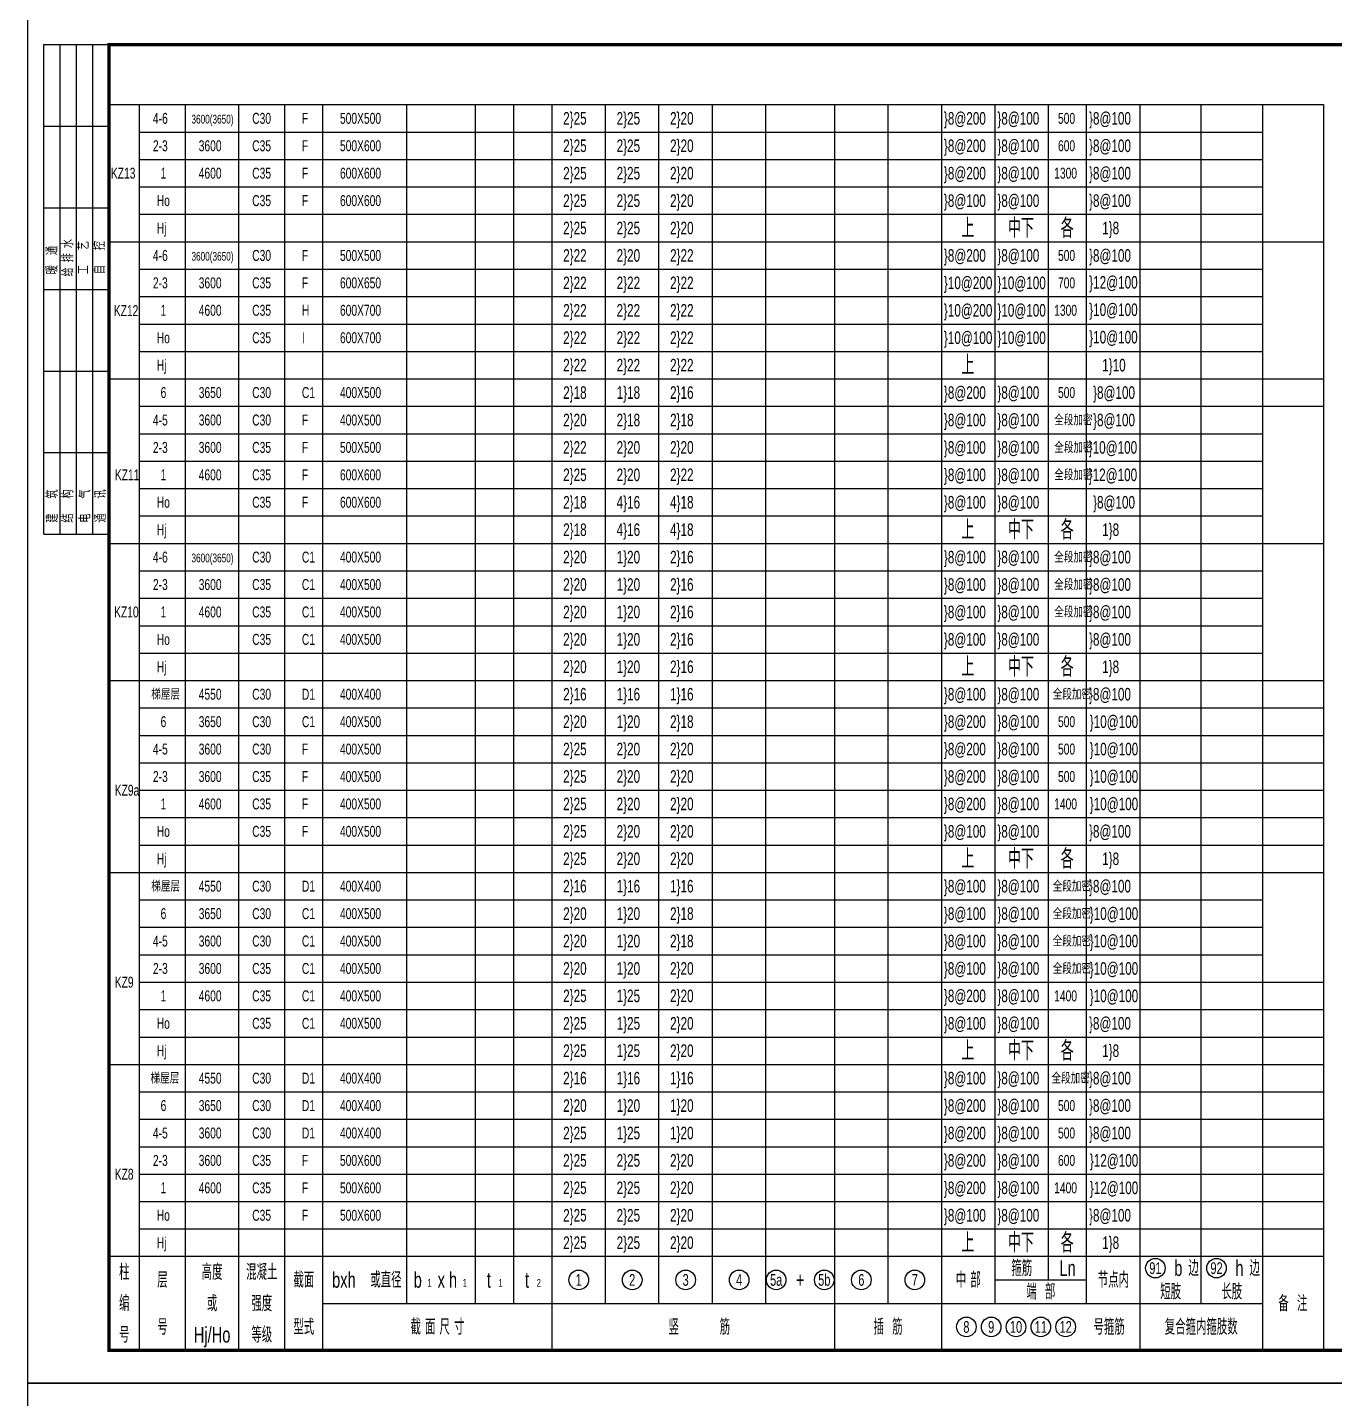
# Model space of a CAD drawing. Extents: x 299218 to 746073, y -331171 to -40619.
# Drawn here: x 385752 to 425799, y -132397 to -90397 of the extents above; entities that cross this region are included whole.
import ezdxf
from ezdxf.enums import TextEntityAlignment as Align

# ---------------------------------------------------------------- set-up
doc = ezdxf.new("R2010")
doc.units = 0
doc.header["$LTSCALE"] = 1000
doc.header["$MEASUREMENT"] = 0
for name, color, linetype in [('PUB_TITLE', 4, 'Continuous'), ('剪力墙柱其它', 1, 'Continuous'), ('柱线', 2, 'Continuous'), ('柱表', 7, 'Continuous'), ('柱表字串', 7, 'Continuous')]:
    doc.layers.add(name, color=color, linetype=linetype)
doc.styles.add('GS_Rein', font='GS_TXT.shx', dxfattribs={"width": 0.7, "bigfont": 'GS_HZTXT.shx'})
doc.styles.get("Standard").update_dxf_attribs({"font": 'gbenor.shx', "bigfont": 'gbcbig.shx'})

# ---------------------------------------------------------------- blocks, each defined once
blk = doc.blocks.new('$titleblk$00000095')
for p, q in [((-150, 20), (-150, 0)), ((-150, 20), (0, 20)), ((-125, 20), (-125, 0)), ((-100, 20), (-100, 0)), ((-75, 20), (-75, 0)), ((-75, 20), (-75, 0)), ((-50, 20), (-50, 0)), ((-25, 20), (-25, 0)), ((0, 20), (0, 0)), ((-150, 15), (-75, 15)), ((-75, 15), (0, 15)), ((-150, 10), (-75, 10)), ((-75, 10), (0, 10)), ((-150, 5), (-75, 5)), ((-75, 5), (0, 5))]:
    blk.add_line(p, q)
at = {"width": 0.8}
for s, p in [('建   筑', (-146.45, 15.65)), ('暖  通', (-70.35, 15.73)), ('结   构', (-146.45, 10.91)), ('给 排 水', (-71.03, 10.9)), ('电   气', (-146.45, 5.65)), ('工   艺', (-70.35, 6.13)), ('通   讯', (-146.45, 0.88)), ('自   控', (-70.35, 1.24))]:
    blk.add_text(s, height=3.509, dxfattribs=at).set_placement(p)

msp = doc.modelspace()

# ---------------------------------------------------------------- linework, layer by layer
for p, q in [((389187.6, -130922.2), (389187.6, -92762.2)), ((390591.6, -130922.2), (390591.6, -92762.2)), ((392229.6, -130922.2), (392229.6, -92762.2)), ((393633.6, -130922.2), (393633.7, -92762.2)), ((394803.6, -130922.2), (394803.6, -92762.2)), ((397377.6, -129482.2), (397377.6, -92762.2)), ((399483.6, -129482.2), (399483.6, -92762.2)), ((400653.6, -129482.2), (400653.6, -92762.2)), ((401823.6, -130922.2), (401823.6, -92762.2)), ((403461.6, -129482.2), (403461.6, -92762.2)), ((405099.6, -129482.2), (405099.6, -92762.2)), ((406737.6, -129482.2), (406737.6, -92762.2)), ((408375.6, -129482.2), (408375.6, -92762.2)), ((410481.6, -92762.2), (410481.6, -130922.2)), ((412119.6, -129482.2), (412119.6, -92762.2)), ((413757.6, -92762.2), (413757.6, -130922.2)), ((415395.6, -129482.2), (415395.6, -92762.2)), ((417033.6, -128762.2), (417033.6, -92762.2)), ((418203.6, -129482.2), (418203.6, -92762.2)), ((419841.6, -130922.2), (419841.6, -92762.2)), ((421713.6, -129482.2), (421713.6, -92762.2)), ((423585.6, -92762.2), (423585.6, -130922.2)), ((425457.6, -92762.2), (425457.6, -130922.2))]:
    msp.add_line(p, q)
at = {"layer": 'PUB_TITLE'}
for points in [[(385751.6, -131922.2), (460051.6, -131922.2), (460051.6, -89922.2), (385751.6, -89922.2)], [(385751.6, -173922.2), (460051.6, -173922.2), (460051.6, -131922.2), (385751.6, -131922.2)]]:
    msp.add_lwpolyline(points, close=True, dxfattribs=at)
at = {"layer": 'PUB_TITLE', "const_width": 100}
msp.add_lwpolyline([(388251.6, -130922.2), (459051.6, -130922.2), (459051.6, -90922.2), (388251.6, -90922.2)], close=True, dxfattribs=at)
at = {"layer": '剪力墙柱其它', "color": 6}
for p, q in [((388251.6, -92762.2), (425457.6, -92762.2)), ((388251.6, -96962.2), (425457.6, -96962.2)), ((388251.6, -101162.2), (425457.6, -101162.2)), ((388251.6, -106202.2), (425457.6, -106202.2)), ((388251.6, -110402.2), (425457.6, -110402.2)), ((388251.6, -116282.2), (425457.6, -116282.2)), ((388251.6, -122162.2), (425457.6, -122162.2))]:
    msp.add_line(p, q, dxfattribs=at)
at = {"layer": '柱线'}
for p, q in [((389187.6, -93602.2), (423585.6, -93602.2)), ((389187.6, -94442.2), (423585.6, -94442.2)), ((389187.6, -95282.2), (423585.6, -95282.2)), ((389187.6, -96122.2), (423585.6, -96122.2)), ((389187.6, -97802.2), (423585.6, -97802.2)), ((389187.6, -98642.2), (423585.6, -98642.2)), ((389187.6, -99482.2), (423585.6, -99482.2)), ((389187.6, -100322.2), (423585.6, -100322.2)), ((389187.6, -102002.2), (425457.6, -102002.2)), ((389187.6, -102842.2), (423585.6, -102842.2)), ((389187.6, -103682.2), (423585.6, -103682.2)), ((389187.6, -104522.2), (423585.6, -104522.2)), ((389187.6, -105362.2), (423585.6, -105362.2)), ((389187.6, -107042.2), (423585.6, -107042.2)), ((389187.6, -107882.2), (423585.6, -107882.2)), ((389187.6, -108722.2), (423585.6, -108722.2)), ((389187.6, -109562.2), (423585.6, -109562.2)), ((389187.6, -111242.2), (425457.6, -111242.2)), ((389187.6, -112082.2), (425457.6, -112082.2)), ((389187.6, -112922.2), (425457.6, -112922.2)), ((389187.6, -113762.2), (425457.6, -113762.2)), ((389187.6, -114602.2), (425457.6, -114602.2)), ((389187.6, -115442.2), (425457.6, -115442.2)), ((389187.6, -117122.2), (423585.6, -117122.2)), ((389187.6, -117962.2), (423585.6, -117962.2)), ((389187.6, -118802.2), (423585.6, -118802.2)), ((389187.6, -119642.2), (425457.6, -119642.2)), ((389187.6, -120482.2), (425457.6, -120482.2)), ((389187.6, -121322.2), (425457.6, -121322.2)), ((389187.6, -123002.2), (425457.6, -123002.2)), ((389187.6, -123842.2), (425457.6, -123842.2)), ((389187.6, -124682.2), (425457.6, -124682.2)), ((389187.6, -125522.2), (425457.6, -125522.2)), ((389187.6, -126362.2), (425457.6, -126362.2)), ((389187.6, -127202.2), (425457.6, -127202.2))]:
    msp.add_line(p, q, dxfattribs=at)
at = {"layer": '柱表'}
for p, q in [((389187.6, -130922.2), (389187.6, -128042.2)), ((390591.6, -130922.2), (390591.6, -128042.2)), ((392229.6, -130922.2), (392229.6, -128042.2)), ((393633.6, -130922.2), (393633.6, -128042.2)), ((394803.6, -130922.2), (394803.6, -128042.2)), ((397377.6, -129482.2), (397377.6, -128042.2)), ((399483.6, -129482.2), (399483.6, -128042.2)), ((400653.6, -129482.2), (400653.6, -128042.2)), ((401823.6, -130922.2), (401823.6, -128042.2)), ((403461.6, -129482.2), (403461.6, -128042.2)), ((405099.6, -129482.2), (405099.6, -128042.2)), ((408375.6, -129482.2), (408375.6, -128042.2)), ((410481.6, -128042.2), (410481.6, -130922.2)), ((412119.6, -129482.2), (412119.6, -128042.2)), ((413757.6, -128042.2), (413757.6, -130922.2)), ((415395.6, -129482.2), (415395.6, -128042.2)), ((417033.6, -128762.2), (417033.6, -128042.2)), ((418203.6, -129482.2), (418203.6, -128042.2)), ((419841.6, -130922.2), (419841.6, -128042.2)), ((421713.6, -129482.2), (421713.6, -128042.2)), ((423585.6, -128042.2), (423585.6, -130922.2)), ((415395.6, -128762.2), (418203.6, -128762.2)), ((394803.6, -129482.2), (401823.6, -129482.2)), ((401823.6, -129482.2), (410481.6, -129482.2)), ((410481.6, -129482.2), (413757.6, -129482.2)), ((413757.6, -129482.2), (419841.6, -129482.2)), ((419841.6, -129482.2), (423585.6, -129482.2))]:
    msp.add_line(p, q, dxfattribs=at)
at = {"layer": '柱表', "const_width": 36}
msp.add_lwpolyline([(388251.6, -130922.2), (425457.6, -130922.2), (425457.6, -128042.2), (388251.6, -128042.2)], close=True, dxfattribs=at)
at = {"layer": '柱表字串'}
msp.add_line((406737.6, -129482.2), (406737.6, -128042.2), dxfattribs=at)
for centre in [(402642.6, -128762.2), (404280.6, -128762.2), (405918.6, -128762.2), (407556.6, -128762.2), (408691.5, -128762.2), (410165.7, -128762.2), (411300.6, -128762.2), (412938.6, -128762.2), (420309.6, -128402.2), (422181.6, -128402.2), (414518.1, -130202.2), (415278.6, -130202.2), (416039.1, -130202.2), (416799.6, -130202.2), (417560.1, -130202.2)]:
    msp.add_circle(centre, 300, dxfattribs=at)

# ---------------------------------------------------------------- block references
at = {"layer": 'PUB_TITLE', "xscale": 100, "yscale": 100, "zscale": 100, "rotation": 90}
msp.add_blockref('$titleblk$00000095', (388251.6, -90922.2), dxfattribs=at)

# ---------------------------------------------------------------- texts
at = {"layer": '柱线', "style": 'GS_Rein', "width": 0.7}
for s, height, p in [('4-6', 336, (389596.8, -93350.2)), ('3600(3650)', 268.8, (390778.3, -93342.3)), ('C30', 336, (392638.8, -93350.2)), ('F', 336, (394161, -93350.2)), ('500X500', 336, (395327.4, -93350.2)), ('2}25', 384, (402165, -93374.2)), ('2}25', 384, (403803, -93374.2)), ('2}20', 384, (405441, -93374.2)), ('}8@200', 384, (413830.2, -93374.2)), ('}8@100', 384, (415468.2, -93374.2)), ('500', 336, (417325.8, -93350.2)), ('}8@100', 384, (418276.2, -93374.2)), ('2-3', 336, (389596.8, -94190.2)), ('3600', 336, (391000.2, -94190.2)), ('C35', 336, (392638.8, -94190.2)), ('F', 336, (394161, -94190.2)), ('500X600', 336, (395327.4, -94190.2)), ('2}25', 384, (402165, -94214.2)), ('2}25', 384, (403803, -94214.2)), ('2}20', 384, (405441, -94214.2)), ('}8@200', 384, (413830.2, -94214.2)), ('}8@100', 384, (415468.2, -94214.2)), ('600', 336, (417325.8, -94190.2)), ('}8@100', 384, (418276.2, -94214.2)), ('KZ13', 336, (388309.2, -95030.2)), ('1', 336, (389832, -95030.2)), ('4600', 336, (391000.2, -95030.2)), ('C35', 336, (392638.8, -95030.2)), ('F', 336, (394161, -95030.2)), ('600X600', 336, (395327.4, -95030.2)), ('2}25', 384, (402165, -95054.2)), ('2}25', 384, (403803, -95054.2)), ('2}20', 384, (405441, -95054.2)), ('}8@200', 384, (413830.2, -95054.2)), ('}8@100', 384, (415468.2, -95054.2)), ('1300', 336, (417208.2, -95030.2)), ('}8@100', 384, (418276.2, -95054.2)), ('Ho', 336, (389714.4, -95870.2)), ('C35', 336, (392638.8, -95870.2)), ('F', 336, (394161, -95870.2)), ('600X600', 336, (395327.4, -95870.2)), ('2}25', 384, (402165, -95894.2)), ('2}25', 384, (403803, -95894.2)), ('2}20', 384, (405441, -95894.2)), ('}8@100', 384, (413830.2, -95894.2)), ('}8@100', 384, (415468.2, -95894.2)), ('}8@100', 384, (418276.2, -95894.2)), ('中下', 600, (415794.6, -96842.2)), ('各', 600, (417408.6, -96842.2)), ('Hj', 336, (389714.4, -96710.2)), ('2}25', 384, (402165, -96734.2)), ('2}25', 384, (403803, -96734.2)), ('2}20', 384, (405441, -96734.2)), ('上', 600, (414366.6, -96842.2)), ('1}8', 384, (418679.4, -96734.2)), ('4-6', 336, (389596.8, -97550.2)), ('3600(3650)', 268.8, (390778.3, -97542.3)), ('C30', 336, (392638.8, -97550.2)), ('F', 336, (394161, -97550.2)), ('500X500', 336, (395327.4, -97550.2)), ('2}22', 384, (402165, -97574.2)), ('2}20', 384, (403803, -97574.2)), ('2}22', 384, (405441, -97574.2)), ('}8@200', 384, (413830.2, -97574.2)), ('}8@100', 384, (415468.2, -97574.2)), ('500', 336, (417325.8, -97550.2)), ('}8@100', 384, (418276.2, -97574.2)), ('2-3', 336, (389596.8, -98390.2)), ('3600', 336, (391000.2, -98390.2)), ('C35', 336, (392638.8, -98390.2)), ('F', 336, (394161, -98390.2)), ('600X650', 336, (395327.4, -98390.2)), ('2}22', 384, (402165, -98414.2)), ('2}22', 384, (403803, -98414.2)), ('2}22', 384, (405441, -98414.2)), ('}10@200', 384, (413830.2, -98414.2)), ('}10@100', 384, (415468.2, -98414.2)), ('700', 336, (417325.8, -98390.2)), ('}12@100', 384, (418282.3, -98396.6)), ('KZ12', 336, (388398.4, -99239.1)), ('1', 336, (389832, -99230.2)), ('4600', 336, (391000.2, -99230.2)), ('C35', 336, (392638.8, -99230.2)), ('H', 336, (394161, -99230.2)), ('600X700', 336, (395327.4, -99230.2)), ('2}22', 384, (402165, -99254.2)), ('2}22', 384, (403803, -99254.2)), ('2}22', 384, (405441, -99254.2)), ('}10@200', 384, (413830.2, -99254.2)), ('}10@100', 384, (415468.2, -99254.2)), ('1300', 336, (417208.2, -99230.2)), ('}10@100', 384, (418282.3, -99236.6)), ('Ho', 336, (389714.4, -100070.2)), ('C35', 336, (392638.8, -100070.2)), ('I', 336, (394161, -100070.2)), ('600X700', 336, (395327.4, -100070.2)), ('2}22', 384, (402165, -100094.2)), ('2}22', 384, (403803, -100094.2)), ('2}22', 384, (405441, -100094.2)), ('}10@100', 384, (413830.2, -100094.2)), ('}10@100', 384, (415468.2, -100094.2)), ('}10@100', 384, (418282.3, -100076.6)), ('Hj', 336, (389714.4, -100910.2)), ('2}22', 384, (402165, -100934.2)), ('2}22', 384, (403803, -100934.2)), ('2}22', 384, (405441, -100934.2)), ('上', 600, (414366.6, -101042.2)), ('1}10', 384, (418679.4, -100934.2)), ('6', 336, (389832, -101750.2)), ('3650', 336, (391000.2, -101750.2)), ('C30', 336, (392638.8, -101750.2)), ('C1', 336, (394161, -101750.2)), ('400X500', 336, (395327.4, -101750.2)), ('2}18', 384, (402165, -101774.2)), ('1}18', 384, (403803, -101774.2)), ('2}16', 384, (405441, -101774.2)), ('}8@200', 384, (413830.2, -101774.2)), ('}8@100', 384, (415468.2, -101774.2)), ('500', 336, (417325.8, -101750.2)), ('}8@100', 384, (418400.5, -101774.2)), ('4-5', 336, (389596.8, -102590.2)), ('3600', 336, (391000.2, -102590.2)), ('C30', 336, (392638.8, -102590.2)), ('F', 336, (394161, -102590.2)), ('400X500', 336, (395327.4, -102590.2)), ('2}20', 384, (402165, -102614.2)), ('2}18', 384, (403803, -102614.2)), ('2}18', 384, (405441, -102614.2)), ('}8@100', 384, (413830.2, -102614.2)), ('}8@100', 384, (415468.2, -102614.2)), ('全段加密', 336, (417208.2, -102590.2)), ('}8@100', 384, (418400.5, -102614.2)), ('2-3', 336, (389596.8, -103430.2)), ('3600', 336, (391000.2, -103430.2)), ('C35', 336, (392638.8, -103430.2)), ('F', 336, (394161, -103430.2)), ('500X500', 336, (395327.4, -103430.2)), ('2}22', 384, (402165, -103454.2)), ('2}20', 384, (403803, -103454.2)), ('2}20', 384, (405441, -103454.2)), ('}8@100', 384, (413830.2, -103454.2)), ('}8@100', 384, (415468.2, -103454.2)), ('全段加密', 336, (417208.2, -103430.2)), ('}10@100', 384, (418266.1, -103454.2)), ('KZ11', 336, (388430.7, -104270.2)), ('1', 336, (389832, -104270.2)), ('4600', 336, (391000.2, -104270.2)), ('C35', 336, (392638.8, -104270.2)), ('F', 336, (394161, -104270.2)), ('600X600', 336, (395327.4, -104270.2)), ('2}25', 384, (402165, -104294.2)), ('2}20', 384, (403803, -104294.2)), ('2}22', 384, (405441, -104294.2)), ('}8@100', 384, (413830.2, -104294.2)), ('}8@100', 384, (415468.2, -104294.2)), ('全段加密', 336, (417208.2, -104270.2)), ('}12@100', 384, (418266.1, -104294.2)), ('Ho', 336, (389714.4, -105110.2)), ('C35', 336, (392638.8, -105110.2)), ('F', 336, (394161, -105110.2)), ('600X600', 336, (395327.4, -105110.2)), ('2}18', 384, (402165, -105134.2)), ('4}16', 384, (403803, -105134.2)), ('4}18', 384, (405441, -105134.2)), ('}8@100', 384, (413830.2, -105134.2)), ('}8@100', 384, (415468.2, -105134.2)), ('}8@100', 384, (418400.5, -105134.2)), ('中下', 600, (415794.6, -106082.2)), ('各', 600, (417408.6, -106082.2)), ('Hj', 336, (389714.4, -105950.2)), ('2}18', 384, (402165, -105974.2)), ('4}16', 384, (403803, -105974.2)), ('4}18', 384, (405441, -105974.2)), ('上', 600, (414366.6, -106082.2)), ('1}8', 384, (418679.4, -105974.2)), ('4-6', 336, (389596.8, -106790.2)), ('3600(3650)', 268.8, (390778.3, -106782.3)), ('C30', 336, (392638.8, -106790.2)), ('C1', 336, (394161, -106790.2)), ('400X500', 336, (395327.4, -106790.2)), ('2}20', 384, (402165, -106814.2)), ('1}20', 384, (403803, -106814.2)), ('2}16', 384, (405441, -106814.2)), ('}8@100', 384, (413830.2, -106814.2)), ('}8@100', 384, (415468.2, -106814.2)), ('全段加密', 336, (417208.2, -106790.2)), ('}8@100', 384, (418276.2, -106814.2)), ('2-3', 336, (389596.8, -107630.2)), ('3600', 336, (391000.2, -107630.2)), ('C35', 336, (392638.8, -107630.2)), ('C1', 336, (394161, -107630.2)), ('400X500', 336, (395327.4, -107630.2)), ('2}20', 384, (402165, -107654.2)), ('1}20', 384, (403803, -107654.2)), ('2}16', 384, (405441, -107654.2)), ('}8@100', 384, (413830.2, -107654.2)), ('}8@100', 384, (415468.2, -107654.2)), ('全段加密', 336, (417208.2, -107630.2)), ('}8@100', 384, (418276.2, -107654.2)), ('KZ10', 336, (388407.3, -108470.2)), ('1', 336, (389832, -108470.2)), ('4600', 336, (391000.2, -108470.2)), ('C35', 336, (392638.8, -108470.2)), ('C1', 336, (394161, -108470.2)), ('400X500', 336, (395327.4, -108470.2)), ('2}20', 384, (402165, -108494.2)), ('1}20', 384, (403803, -108494.2)), ('2}16', 384, (405441, -108494.2)), ('}8@100', 384, (413830.2, -108494.2)), ('}8@100', 384, (415468.2, -108494.2)), ('全段加密', 336, (417208.2, -108470.2)), ('}8@100', 384, (418276.2, -108494.2)), ('Ho', 336, (389714.4, -109310.2)), ('C35', 336, (392638.8, -109310.2)), ('C1', 336, (394161, -109310.2)), ('400X500', 336, (395327.4, -109310.2)), ('2}20', 384, (402165, -109334.2)), ('1}20', 384, (403803, -109334.2)), ('2}16', 384, (405441, -109334.2)), ('}8@100', 384, (413830.2, -109334.2)), ('}8@100', 384, (415468.2, -109334.2)), ('}8@100', 384, (418276.2, -109334.2)), ('中下', 600, (415794.6, -110282.2)), ('各', 600, (417408.6, -110282.2)), ('Hj', 336, (389714.4, -110150.2)), ('2}20', 384, (402165, -110174.2)), ('1}20', 384, (403803, -110174.2)), ('2}16', 384, (405441, -110174.2)), ('上', 600, (414366.6, -110282.2)), ('1}8', 384, (418679.4, -110174.2)), ('梯屋层', 336, (389545.6, -110990.2)), ('4550', 336, (391000.2, -110990.2)), ('C30', 336, (392638.8, -110990.2)), ('D1', 336, (394161, -110990.2)), ('400X400', 336, (395327.4, -110990.2)), ('2}16', 384, (402165, -111014.2)), ('1}16', 384, (403803, -111014.2)), ('1}16', 384, (405441, -111014.2)), ('}8@100', 384, (413830.2, -111014.2)), ('}8@100', 384, (415468.2, -111014.2)), ('全段加密', 336, (417164.8, -110990.2)), ('}8@100', 384, (418276.2, -111014.2)), ('6', 336, (389832, -111830.2)), ('3650', 336, (391000.2, -111830.2)), ('C30', 336, (392638.8, -111830.2)), ('C1', 336, (394161, -111830.2)), ('400X500', 336, (395327.4, -111830.2)), ('2}20', 384, (402165, -111854.2)), ('1}20', 384, (403803, -111854.2)), ('2}18', 384, (405441, -111854.2)), ('}8@200', 384, (413830.2, -111854.2)), ('}8@100', 384, (415468.2, -111854.2)), ('500', 336, (417325.8, -111830.2)), ('}10@100', 384, (418298.3, -111854.2)), ('4-5', 336, (389596.8, -112670.2)), ('3600', 336, (391000.2, -112670.2)), ('C30', 336, (392638.8, -112670.2)), ('F', 336, (394161, -112670.2)), ('400X500', 336, (395327.4, -112670.2)), ('2}25', 384, (402165, -112694.2)), ('2}20', 384, (403803, -112694.2)), ('2}20', 384, (405441, -112694.2)), ('}8@200', 384, (413830.2, -112694.2)), ('}8@100', 384, (415468.2, -112694.2)), ('500', 336, (417325.8, -112670.2)), ('}10@100', 384, (418298.3, -112694.2)), ('2-3', 336, (389596.8, -113510.2)), ('3600', 336, (391000.2, -113510.2)), ('C35', 336, (392638.8, -113510.2)), ('F', 336, (394161, -113510.2)), ('400X500', 336, (395327.4, -113510.2)), ('2}25', 384, (402165, -113534.2)), ('2}20', 384, (403803, -113534.2)), ('2}20', 384, (405441, -113534.2)), ('}8@200', 384, (413830.2, -113534.2)), ('}8@100', 384, (415468.2, -113534.2)), ('500', 336, (417325.8, -113510.2)), ('}10@100', 384, (418298.3, -113534.2)), ('KZ9a', 336, (388426.8, -113930.2)), ('1', 336, (389832, -114350.2)), ('4600', 336, (391000.2, -114350.2)), ('C35', 336, (392638.8, -114350.2)), ('F', 336, (394161, -114350.2)), ('400X500', 336, (395327.4, -114350.2)), ('2}25', 384, (402165, -114374.2)), ('2}20', 384, (403803, -114374.2)), ('2}20', 384, (405441, -114374.2)), ('}8@200', 384, (413830.2, -114374.2)), ('}8@100', 384, (415468.2, -114374.2)), ('1400', 336, (417208.2, -114350.2)), ('}10@100', 384, (418298.3, -114374.2)), ('Ho', 336, (389714.4, -115190.2)), ('C35', 336, (392638.8, -115190.2)), ('F', 336, (394161, -115190.2)), ('400X500', 336, (395327.4, -115190.2)), ('2}25', 384, (402165, -115214.2)), ('2}20', 384, (403803, -115214.2)), ('2}20', 384, (405441, -115214.2)), ('}8@100', 384, (413830.2, -115214.2)), ('}8@100', 384, (415468.2, -115214.2)), ('}8@100', 384, (418276.2, -115214.2)), ('中下', 600, (415794.6, -116162.2)), ('各', 600, (417408.6, -116162.2)), ('Hj', 336, (389714.4, -116030.2)), ('2}25', 384, (402165, -116054.2)), ('2}20', 384, (403803, -116054.2)), ('2}20', 384, (405441, -116054.2)), ('上', 600, (414366.6, -116162.2)), ('1}8', 384, (418679.4, -116054.2)), ('梯屋层', 336, (389545.6, -116870.2)), ('4550', 336, (391000.2, -116870.2)), ('C30', 336, (392638.8, -116870.2)), ('D1', 336, (394161, -116870.2)), ('400X400', 336, (395327.4, -116870.2)), ('2}16', 384, (402165, -116894.2)), ('1}16', 384, (403803, -116894.2)), ('1}16', 384, (405441, -116894.2)), ('}8@100', 384, (413830.2, -116894.2)), ('}8@100', 384, (415468.2, -116894.2)), ('全段加密', 336, (417164.8, -116870.2)), ('}8@100', 384, (418276.2, -116894.2)), ('6', 336, (389832, -117710.2)), ('3650', 336, (391000.2, -117710.2)), ('C30', 336, (392638.8, -117710.2)), ('C1', 336, (394161, -117710.2)), ('400X500', 336, (395327.4, -117710.2)), ('2}20', 384, (402165, -117734.2)), ('1}20', 384, (403803, -117734.2)), ('2}18', 384, (405441, -117734.2)), ('}8@100', 384, (413830.2, -117734.2)), ('}8@100', 384, (415468.2, -117734.2)), ('全段加密', 336, (417164.8, -117710.2)), ('}10@100', 384, (418298.3, -117734.2)), ('4-5', 336, (389596.8, -118550.2)), ('3600', 336, (391000.2, -118550.2)), ('C30', 336, (392638.8, -118550.2)), ('C1', 336, (394161, -118550.2)), ('400X500', 336, (395327.4, -118550.2)), ('2}20', 384, (402165, -118574.2)), ('1}20', 384, (403803, -118574.2)), ('2}18', 384, (405441, -118574.2)), ('}8@100', 384, (413830.2, -118574.2)), ('}8@100', 384, (415468.2, -118574.2)), ('全段加密', 336, (417164.8, -118550.2)), ('}10@100', 384, (418298.3, -118574.2)), ('2-3', 336, (389596.8, -119390.2)), ('3600', 336, (391000.2, -119390.2)), ('C35', 336, (392638.8, -119390.2)), ('C1', 336, (394161, -119390.2)), ('400X500', 336, (395327.4, -119390.2)), ('2}20', 384, (402165, -119414.2)), ('1}20', 384, (403803, -119414.2)), ('2}20', 384, (405441, -119414.2)), ('}8@100', 384, (413830.2, -119414.2)), ('}8@100', 384, (415468.2, -119414.2)), ('全段加密', 336, (417164.8, -119390.2)), ('}10@100', 384, (418298.3, -119414.2)), ('KZ9', 336, (388426.8, -119810.2)), ('1', 336, (389832, -120230.2)), ('4600', 336, (391000.2, -120230.2)), ('C35', 336, (392638.8, -120230.2)), ('C1', 336, (394161, -120230.2)), ('400X500', 336, (395327.4, -120230.2)), ('2}25', 384, (402165, -120254.2)), ('1}25', 384, (403803, -120254.2)), ('2}20', 384, (405441, -120254.2)), ('}8@200', 384, (413830.2, -120254.2)), ('}8@100', 384, (415468.2, -120254.2)), ('1400', 336, (417208.2, -120230.2)), ('}10@100', 384, (418298.3, -120254.2)), ('Ho', 336, (389714.4, -121070.2)), ('C35', 336, (392638.8, -121070.2)), ('C1', 336, (394161, -121070.2)), ('400X500', 336, (395327.4, -121070.2)), ('2}25', 384, (402165, -121094.2)), ('1}25', 384, (403803, -121094.2)), ('2}20', 384, (405441, -121094.2)), ('}8@100', 384, (413830.2, -121094.2)), ('}8@100', 384, (415468.2, -121094.2)), ('}8@100', 384, (418276.2, -121094.2)), ('中下', 600, (415794.6, -122042.2)), ('各', 600, (417408.6, -122042.2)), ('Hj', 336, (389714.4, -121910.2)), ('2}25', 384, (402165, -121934.2)), ('1}25', 384, (403803, -121934.2)), ('2}20', 384, (405441, -121934.2)), ('上', 600, (414366.6, -122042.2)), ('1}8', 384, (418679.4, -121934.2)), ('梯屋层', 336, (389523, -122750.2)), ('4550', 336, (391000.2, -122750.2)), ('C30', 336, (392638.8, -122750.2)), ('D1', 336, (394161, -122750.2)), ('400X400', 336, (395327.4, -122750.2)), ('2}16', 384, (402165, -122774.2)), ('1}16', 384, (403803, -122774.2)), ('1}16', 384, (405441, -122774.2)), ('}8@100', 384, (413830.2, -122774.2)), ('}8@100', 384, (415468.2, -122774.2)), ('全段加密', 336, (417125.8, -122750.2)), ('}8@100', 384, (418276.2, -122774.2)), ('6', 336, (389832, -123590.2)), ('3650', 336, (391000.2, -123590.2)), ('C30', 336, (392638.8, -123590.2)), ('D1', 336, (394161, -123590.2)), ('400X400', 336, (395327.4, -123590.2)), ('2}20', 384, (402165, -123614.2)), ('1}20', 384, (403803, -123614.2)), ('1}20', 384, (405441, -123614.2)), ('}8@200', 384, (413830.2, -123614.2)), ('}8@100', 384, (415468.2, -123614.2)), ('500', 336, (417325.8, -123590.2)), ('}8@100', 384, (418276.2, -123614.2)), ('4-5', 336, (389596.8, -124430.2)), ('3600', 336, (391000.2, -124430.2)), ('C30', 336, (392638.8, -124430.2)), ('D1', 336, (394161, -124430.2)), ('400X400', 336, (395327.4, -124430.2)), ('2}25', 384, (402165, -124454.2)), ('1}25', 384, (403803, -124454.2)), ('1}20', 384, (405441, -124454.2)), ('}8@200', 384, (413830.2, -124454.2)), ('}8@100', 384, (415468.2, -124454.2)), ('500', 336, (417325.8, -124430.2)), ('}8@100', 384, (418276.2, -124454.2)), ('2-3', 336, (389596.8, -125270.2)), ('3600', 336, (391000.2, -125270.2)), ('C35', 336, (392638.8, -125270.2)), ('F', 336, (394161, -125270.2)), ('500X600', 336, (395327.4, -125270.2)), ('2}25', 384, (402165, -125294.2)), ('2}25', 384, (403803, -125294.2)), ('2}20', 384, (405441, -125294.2)), ('}8@200', 384, (413830.2, -125294.2)), ('}8@100', 384, (415468.2, -125294.2)), ('600', 336, (417325.8, -125270.2)), ('}12@100', 384, (418300.2, -125294.2)), ('KZ8', 336, (388426.8, -125690.2)), ('1', 336, (389832, -126110.2)), ('4600', 336, (391000.2, -126110.2)), ('C35', 336, (392638.8, -126110.2)), ('F', 336, (394161, -126110.2)), ('500X600', 336, (395327.4, -126110.2)), ('2}25', 384, (402165, -126134.2)), ('2}25', 384, (403803, -126134.2)), ('2}20', 384, (405441, -126134.2)), ('}8@200', 384, (413830.2, -126134.2)), ('}8@100', 384, (415468.2, -126134.2)), ('1400', 336, (417208.2, -126110.2)), ('}12@100', 384, (418300.2, -126134.2)), ('Ho', 336, (389714.4, -126950.2)), ('C35', 336, (392638.8, -126950.2)), ('F', 336, (394161, -126950.2)), ('500X600', 336, (395327.4, -126950.2)), ('2}25', 384, (402165, -126974.2)), ('2}25', 384, (403803, -126974.2)), ('2}20', 384, (405441, -126974.2)), ('}8@100', 384, (413830.2, -126974.2)), ('}8@100', 384, (415468.2, -126974.2)), ('}8@100', 384, (418276.2, -126974.2)), ('中下', 600, (415794.6, -127922.2)), ('各', 600, (417408.6, -127922.2)), ('Hj', 336, (389714.4, -127790.2)), ('2}25', 384, (402165, -127814.2)), ('2}25', 384, (403803, -127814.2)), ('2}20', 384, (405441, -127814.2)), ('上', 600, (414366.6, -127922.2)), ('1}8', 384, (418679.4, -127814.2))]:
    msp.add_text(s, height=height, dxfattribs=at).set_placement(p)
at = {"layer": '柱表字串', "style": 'GS_Rein', "width": 0.7}
for s, height, p in [('柱', 480, (388719.6, -128522.2)), ('层', 480, (389889.6, -128762.2)), ('高度', 480, (391410.6, -128522.2)), ('混凝土', 480, (392931.6, -128522.2)), ('截面', 480, (394218.6, -128762.2)), ('bxh', 480, (395447.1, -128762.2)), ('或直径', 480, (396734.1, -128762.2)), ('b', 480, (397710.6, -128762.2)), ('h', 480, (398790.6, -128762.2)), ('中 部', 480, (414576.6, -128762.2)), ('箍筋', 480, (416214.6, -128402.2)), ('Ln', 480, (417618.6, -128402.2)), ('节点内', 480, (419022.6, -128762.2)), ('91', 360, (420309.6, -128402.2)), ('b', 480, (421011.6, -128402.2)), ('边', 480, (421479.6, -128402.2)), ('92', 360, (422181.6, -128402.2)), ('h', 480, (422883.6, -128402.2)), ('边', 480, (423351.6, -128402.2)), ('1', 240, (398070.6, -128852.2)), ('x', 480, (398430.6, -128762.2)), ('1', 240, (399150.6, -128852.2)), ('t', 480, (399888.6, -128762.2)), ('1', 240, (400248.6, -128852.2)), ('t', 480, (401058.6, -128762.2)), ('2', 240, (401418.6, -128852.2)), ('1', 360, (402642.6, -128762.2)), ('2', 360, (404280.6, -128762.2)), ('3', 360, (405918.6, -128762.2)), ('4', 360, (407556.6, -128762.2)), ('5a', 360, (408691.5, -128762.2)), ('+', 480, (409428.6, -128762.2)), ('5b', 360, (410165.7, -128762.2)), ('6', 360, (411300.6, -128762.2)), ('7', 360, (412938.6, -128762.2)), ('端  部', 480, (416799.6, -129122.2)), ('短肢', 480, (420777.6, -129122.2)), ('长肢', 480, (422649.6, -129122.2)), ('编', 480, (388719.6, -129482.2)), ('或', 480, (391410.6, -129482.2)), ('强度', 480, (392931.6, -129482.2)), ('备  注', 480, (424521.6, -129482.2)), ('号', 480, (388719.6, -130442.2)), ('号', 480, (389889.6, -130202.2)), ('Hj/Ho', 480, (391410.6, -130442.2)), ('等级', 480, (392931.6, -130442.2)), ('型式', 480, (394218.6, -130202.2)), ('截 面 尺 寸', 480, (398313.6, -130202.2)), ('竖          筋', 480, (406336, -130202.2)), ('插  筋', 480, (412119.6, -130202.2)), ('8', 360, (414518.1, -130202.2)), ('9', 360, (415278.6, -130202.2)), ('10', 360, (416039.1, -130202.2)), ('11', 360, (416799.6, -130202.2)), ('12', 360, (417560.1, -130202.2)), ('号箍筋', 480, (418891, -130202.2)), ('复合箍内箍肢数', 480, (421713.6, -130202.2))]:
    msp.add_text(s, height=height, dxfattribs=at).set_placement(p, align=Align.MIDDLE_CENTER)

doc.saveas('drawing.dxf')
